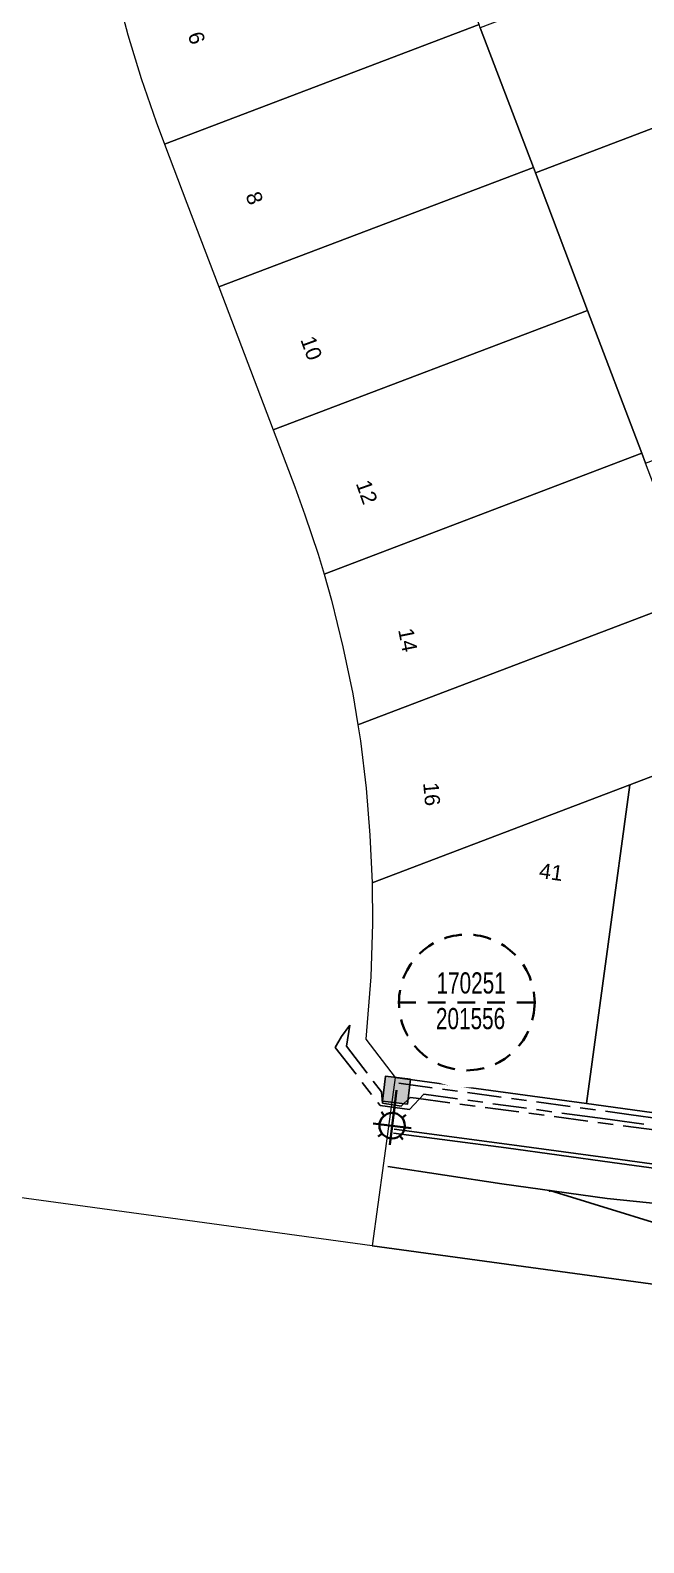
# Model space of a CAD drawing. Header units: metres. Extents: x 273044 to 274430, y 6094442 to 6095502.
# Drawn here: x 273389.3 to 273461.7, y 6095193.3 to 6095371.6 of the extents above; entities that cross this region are included whole.
import ezdxf
from ezdxf.enums import TextEntityAlignment as Align

# ---------------------------------------------------------------- set-up
doc = ezdxf.new("R2010")
doc.units = ezdxf.units.M
doc.linetypes.add('Cable Exist UG', pattern=[8.2, 4, -1.2, 1.8, -1.2])
doc.linetypes.add('Dash', pattern=[5, 3, -2])
doc.layers.get('0').update_dxf_attribs({"color": 6})
for name, color, linetype in [('_User_Kerbs', 7, 'Continuous'), ('Equip_SP_SL_EXT', 7, 'Continuous'), ('Mains_LV_EXT', 7, 'Continuous'), ('Mains_SL_EXT', 7, 'Continuous'), ('Notes_SL_MISC', 7, 'Continuous'), ('SupportsUG_SP_LV_SL_EXT', 7, 'Continuous'), ('Trench_SP_EXT', 7, 'Continuous')]:
    doc.layers.add(name, color=color, linetype=linetype)
doc.layers.add('Cadastre Land Parcels_SP_EXT', color=9, linetype='Continuous', lineweight=5)
doc.layers.add('Cadastre Roads_SP_EXT', color=9, linetype='Continuous', lineweight=5)
doc.styles.add('COLUMN_LABEL', font='arial.ttf')
doc.styles.add('iecARIAL', font='arial.ttf', dxfattribs={"height": 2})
doc.styles.add('POLE_LABEL', font='arial.ttf')
doc.styles.get("Standard").update_dxf_attribs({"font": 'arial.ttf'})

# ---------------------------------------------------------------- blocks, each defined once
blk = doc.blocks.new('COLUMN_EXT')
blk.add_hatch(color=256).paths.add_polyline_path([(-1.49, 1.48), (-1.49, -1.49), (1.48, -1.49), (1.48, 1.48)])
blk.add_lwpolyline([(-1.49, -1.49), (1.48, -1.49), (1.48, 1.48), (-1.49, 1.48)], close=True)
for tag, height, style, flags, p in [('ASSET_NUM', 2.5, 'COLUMN_LABEL', 8, (2, 2)), ('STRUCTURE_PLANT_NUMBER', 0.2, 'POLE_LABEL', 9, (1.81, 0.03)), ('STREET_CODE', 0.2, 'COLUMN_LABEL', 9, (1.81, -0.2))]:
    blk.add_attdef(tag, text='', height=height, dxfattribs=dict(style=style, flags=flags)).set_placement(p, align=Align.MIDDLE_LEFT)
at = {"flags": 9}
for tag, p in [('COLUMN_TYPE', (1.81, -0.4)), ('OWNED_BY', (1.81, -0.6)), ('STATE', (1.81, -0.8)), ('USAGE', (1.81, -1)), ('STREETNAME', (1.81, -1.6)), ('SUBURB', (1.81, -1.8)), ('LEGEND', (1.81, -1.2)), ('LOCATION', (1.81, -1.4)), ('NOTES', (1.81, -2))]:
    blk.add_attdef(tag, text='', height=0.2, dxfattribs=at).set_placement(p, align=Align.MIDDLE_LEFT)
at = {"flags": 1}
blk.add_attdef('Z', (1.81, -2.35), '', height=0.2, dxfattribs=at)
blk = doc.blocks.new('SL_LANTERN_EXT')
at = {"lineweight": 40}
for p, q in [((-1.46, 5.68), (-1.06, 5.28)), ((0, 1.97), (0, 6.47)), ((1.46, 5.68), (1.06, 5.28)), ((-2.25, 4.22), (2.25, 4.22)), ((-1.46, 2.76), (-1.06, 3.16)), ((0, 0), (0, 2.72)), ((1.46, 2.76), (1.06, 3.16))]:
    blk.add_line(p, q, dxfattribs=at)
blk.add_circle((0, 4.22), 1.5, dxfattribs=at)
at = {"style": 'iecARIAL', "flags": 8}
blk.add_attdef('ASSET_NUM', (1.5, 1.5), '', height=2.5, dxfattribs=at)
for tag, p, height, flags in [('OPERATING_VOLTAGE', (0.98, -1.65), 0.2, 9), ('ORIENTATION', (0.98, -1.85), 0.2, 9), ('CONSTRUCTED_VOLTAGE', (0.98, -0.65), 0.2, 9), ('CONTROL_TYPE', (0.98, -0.85), 0.2, 9), ('LANTERN_PURPOSE', (0.98, -1.05), 0.2, 9), ('LANTERN_TYPE', (0.98, -1.25), 0.2, 9), ('NO_PHASES', (0.98, -1.45), 0.2, 9), ('LNUMBER', (2.18, -3.25), 2.5, 8), ('OWNED_BY', (0.98, -2.05), 0.2, 9), ('STATE', (0.98, -2.25), 0.2, 9), ('USAGE', (0.98, -2.45), 0.2, 9), ('CEXIST', (0.98, -2.65), 0.2, 9), ('CNEW', (0.98, -2.85), 0.2, 9), ('CNUMBER', (0.98, -3.05), 0.2, 9), ('CREMOVE', (0.98, -3.25), 0.2, 9), ('CREPLACE', (0.98, -3.45), 0.2, 9), ('LKINGHEIGHT', (0.98, -3.65), 0.2, 9), ('LBRACKET', (0.98, -3.85), 0.2, 9), ('LBRACKETVOCAB', (0.98, -4.05), 0.2, 9), ('LCATEGORY', (0.98, -4.25), 0.2, 9), ('LCHARGE1', (0.98, -4.45), 0.2, 9), ('LCHARGE1PERCENT', (0.98, -4.65), 0.2, 9), ('LCHARGE2', (0.98, -4.85), 0.2, 9), ('LCHARGE2PERCENT', (0.98, -5.05), 0.2, 9), ('LCHARGE3', (0.98, -5.25), 0.2, 9), ('LCHARGE3PERCENT', (0.98, -5.45), 0.2, 9), ('LEXIST', (0.98, -5.65), 0.2, 9), ('LLAMP', (0.98, -5.85), 0.2, 9), ('LLAMPVOCAB', (0.98, -6.05), 0.2, 9), ('LMAST', (0.98, -6.25), 0.2, 9), ('LMASTVOCAB', (0.98, -6.45), 0.2, 9), ('LNEW', (0.98, -6.65), 0.2, 9), ('LANTNUMBER', (0.98, -6.85), 0.2, 9), ('LOUTREACH', (0.98, -7.25), 0.2, 9), ('LOUTREACHVOCAB', (0.98, -7.45), 0.2, 9), ('LRATECODE', (0.98, -7.65), 0.2, 9), ('LREMOVE', (0.98, -7.85), 0.2, 9), ('LREPLACE', (0.98, -8.05), 0.2, 9), ('LTYPE', (0.98, -8.25), 0.2, 9), ('LTYPEVOCAB', (0.98, -8.45), 0.2, 9), ('LEGEND', (0.98, -8.65), 0.2, 9), ('LOCATION', (0.98, -8.85), 0.2, 9), ('NOTES', (0.98, -9.05), 0.2, 9), ('STREETNAME', (0.98, -9.25), 0.2, 9), ('SUBURB', (0.98, -9.45), 0.2, 1)]:
    blk.add_attdef(tag, p, '', height=height, dxfattribs=dict(flags=flags))
blk = doc.blocks.new('SLANTERN_NUM_EXT')
blk.add_wipeout([(-0.31, 10), (-0.94, 9.96), (-1.57, 9.88), (-2.18, 9.76), (-2.79, 9.61), (-3.39, 9.41), (-3.97, 9.18), (-4.54, 8.91), (-5.09, 8.61), (-5.62, 8.27), (-6.13, 7.91), (-6.62, 7.5), (-7.07, 7.07), (-7.5, 6.62), (-7.91, 6.13), (-8.27, 5.62), (-8.61, 5.09), (-8.91, 4.54), (-9.18, 3.97), (-9.41, 3.39), (-9.61, 2.79), (-9.76, 2.18), (-9.88, 1.57), (-9.96, 0.94), (-10, 0.31), (-10, -0.31), (-9.96, -0.94), (-9.88, -1.57), (-9.76, -2.18), (-9.61, -2.79), (-9.41, -3.39), (-9.18, -3.97), (-8.91, -4.54), (-8.61, -5.09), (-8.27, -5.62), (-7.91, -6.13), (-7.5, -6.62), (-7.07, -7.07), (-6.62, -7.5), (-6.13, -7.91), (-5.62, -8.27), (-5.09, -8.61), (-4.54, -8.91), (-3.97, -9.18), (-3.39, -9.41), (-2.79, -9.61), (-2.18, -9.76), (-1.57, -9.88), (-0.94, -9.96), (-0.31, -10), (0.31, -10), (0.94, -9.96), (1.57, -9.88), (2.18, -9.76), (2.79, -9.61), (3.39, -9.41), (3.97, -9.18), (4.54, -8.91), (5.09, -8.61), (5.62, -8.27), (6.13, -7.91), (6.62, -7.5), (7.07, -7.07), (7.5, -6.62), (7.91, -6.13), (8.27, -5.62), (8.61, -5.09), (8.91, -4.54), (9.18, -3.97), (9.41, -3.39), (9.61, -2.79), (9.76, -2.18), (9.88, -1.57), (9.96, -0.94), (10, -0.31), (10, 0.31), (9.96, 0.94), (9.88, 1.57), (9.76, 2.18), (9.61, 2.79), (9.41, 3.39), (9.18, 3.97), (8.91, 4.54), (8.61, 5.09), (8.27, 5.62), (7.91, 6.13), (7.5, 6.62), (7.07, 7.07), (6.62, 7.5), (6.13, 7.91), (5.62, 8.27), (5.09, 8.61), (4.54, 8.91), (3.97, 9.18), (3.39, 9.41), (2.79, 9.61), (2.18, 9.76), (1.57, 9.88), (0.94, 9.96), (0.31, 10)])
at = {"linetype": 'Dash', "lineweight": 40, "ltscale": 0.7}
blk.add_line((8, 0), (-8, 0), dxfattribs=at)
blk.add_circle((0, 0), 8, dxfattribs=at)
at = {"lineweight": 40, "width": 0.7}
for tag, p in [('SNUMBER', (0.51, 1.05)), ('CNUMBER', (0.44, -3.15))]:
    blk.add_attdef(tag, text='', height=2.5, dxfattribs=at).set_placement(p, align=Align.CENTER)
at = {"lineweight": 40, "flags": 1}
blk.add_attdef('Z', (0, 0), '', height=0.2, dxfattribs=at)

msp = doc.modelspace()

# ---------------------------------------------------------------- linework, layer by layer
at = {"layer": '_User_Kerbs', "color": 251}
for points in [[(273432.18017, 6095241.62226), (273445.43102, 6095239.86191), (273457.95374, 6095238.15639), (273470.88884, 6095236.38666), (273470.5681, 6095234.45964), (273470.40707, 6095232.5932), (273457.34001, 6095233.89757), (273444.93184, 6095235.62386), (273431.48036, 6095237.67782)], [(273432.24578, 6095242.07329), (273445.52645, 6095240.30968), (273457.99571, 6095238.62761), (273470.95207, 6095236.84881)]]:
    msp.add_lwpolyline(points, dxfattribs=at)
at = {"layer": '_User_Kerbs', "color": 251, "flags": 128}
for points in [[(273450.5712, 6095234.83929), (273450.55051, 6095234.68812)], [(273469.9428, 6095228.88599), (273450.5712, 6095234.83929)]]:
    msp.add_lwpolyline(points, dxfattribs=at)
at = {"layer": 'Cadastre Land Parcels_SP_EXT', "linetype": 'Continuous'}
for points in [[(273442.24663, 6095372.23487), (273435.85665, 6095389.0481), (273398.39796, 6095380.758), (273399.45681, 6095376.22918), (273399.57385, 6095375.79635), (273400.85829, 6095371.02542), (273402.43061, 6095365.87474), (273404.172, 6095360.7859), (273405.17608, 6095358.14343), (273442.24663, 6095372.23487)], [(273485.36884, 6095368.61579), (273478.87048, 6095385.7199), (273442.39079, 6095371.85636), (273448.64889, 6095355.38507), (273448.88827, 6095354.75526), (273485.36884, 6095368.61579)], [(273448.64889, 6095355.38507), (273442.39079, 6095371.85636), (273442.24663, 6095372.23487), (273405.17608, 6095358.14343), (273407.82146, 6095351.18176), (273411.57224, 6095341.31245), (273448.64889, 6095355.38507)], [(273498.36452, 6095334.41455), (273496.83345, 6095338.4449), (273485.36884, 6095368.61579), (273448.88827, 6095354.75526), (273455.04417, 6095338.55311), (273461.43777, 6095321.72001), (273461.88253, 6095320.5511), (273498.36452, 6095334.41455)], [(273455.04417, 6095338.55311), (273448.88827, 6095354.75526), (273448.64889, 6095355.38507), (273411.57224, 6095341.31245), (273417.9692, 6095324.48049), (273455.04417, 6095338.55311)], [(273461.43777, 6095321.72001), (273455.04417, 6095338.55311), (273417.9692, 6095324.48049), (273420.52458, 6095317.75334), (273421.72157, 6095314.4838), (273423.26916, 6095309.82699), (273423.98191, 6095307.47867), (273461.43777, 6095321.72001)], [(273467.83456, 6095304.88902), (273461.88253, 6095320.5511), (273461.43777, 6095321.72001), (273423.98191, 6095307.47867), (273424.85155, 6095304.4069), (273426.19986, 6095298.9112), (273427.35172, 6095293.37478), (273427.97367, 6095289.73556), (273467.83456, 6095304.88902)], [(273460.02631, 6095282.6595), (273474.23063, 6095288.05804), (273474.13709, 6095288.30245), (273467.83456, 6095304.88902), (273427.97367, 6095289.73556), (273428.27223, 6095287.82157), (273428.93313, 6095282.27181), (273429.39291, 6095276.70208), (273429.65472, 6095271.11849), (273460.02631, 6095282.6595)], [(273481.37736, 6095269.24778), (273474.23063, 6095288.05804), (273460.02631, 6095282.6595), (273454.89718, 6095245.09667), (273471.74495, 6095242.79119), (273481.37736, 6095269.24778)], [(273460.02631, 6095282.6595), (273429.65472, 6095271.11849), (273429.68414, 6095266.27327), (273429.4876, 6095260.02833), (273428.89321, 6095252.69177), (273432.37069, 6095248.17992), (273454.89718, 6095245.09667), (273460.02631, 6095282.6595)]]:
    msp.add_lwpolyline(points, close=True, dxfattribs=at)
msp.add_lwpolyline([(273686.04616, 6095193.34621), (273429.66214, 6095228.34315), (273403.89278, 6095231.86038), (273179.03265, 6095262.55411)], dxfattribs=at)
at = {"layer": 'Cadastre Roads_SP_EXT', "linetype": 'Continuous'}
msp.add_lwpolyline([(273696.02505, 6095212.09458), (273682.41563, 6095213.9573), (273471.74497, 6095242.79125), (273454.8972, 6095245.09665), (273432.37067, 6095248.17993), (273430.99045, 6095238.07431), (273429.66207, 6095228.3431), (273686.04615, 6095193.34621), (273696.02505, 6095212.09458)], close=True, dxfattribs=at)
at = {"layer": 'Mains_LV_EXT', "linetype": 'Cable Exist UG'}
msp.add_lwpolyline([(273427.02828, 6095254.34818), (273426.61804, 6095251.86364), (273430.73795, 6095246.46171), (273430.88517, 6095245.15083), (273433.07459, 6095244.77379), (273434.14006, 6095245.82433), (273434.84034, 6095245.71864), (273473.62687, 6095240.5693)], dxfattribs=at)
at = {"layer": 'Mains_SL_EXT', "linetype": 'Cable Exist UG'}
msp.add_lwpolyline([(273427.02828, 6095254.34818), (273426.04781, 6095252.98083), (273426.04781, 6095252.98083), (273425.29748, 6095251.70507), (273430.58588, 6095244.86947), (273434.05464, 6095244.394), (273435.75291, 6095246.18486), (273435.75291, 6095246.18486), (273454.73418, 6095243.60489), (273457.68877, 6095243.20449), (273457.68877, 6095243.20449), (273471.33193, 6095241.40838)], dxfattribs=at)
at = {"layer": 'Trench_SP_EXT', "linetype": 'Cable Exist UG'}
msp.add_lwpolyline([(273432.77457, 6095247.49056), (273459.89564, 6095243.80791), (273478.75074, 6095241.2042)], dxfattribs=at)

# ---------------------------------------------------------------- block references
at = {"layer": 'Equip_SP_SL_EXT'}
ref = msp.add_blockref('SL_LANTERN_EXT', (273432.51555, 6095246.67285), dxfattribs=dict(at, rotation=173.0048944225114))
ref.add_attrib('ASSET_NUM', '170251', dxfattribs={"layer": '0', "height": 2.5, "rotation": 83.0062612, "style": 'iecARIAL'}).set_placement((273436.04328, 6095248.63606), align=Align.MIDDLE_LEFT)
at = {"layer": 'SupportsUG_SP_LV_SL_EXT'}
ref = msp.add_blockref('COLUMN_EXT', (273432.51551, 6095246.67282), dxfattribs=dict(at, rotation=353.0062610879758))
ref.add_attrib('ASSET_NUM', '201556', dxfattribs={"layer": '0', "height": 2.5, "rotation": 83.0062612, "style": 'COLUMN_LABEL'}).set_placement((273434.644, 6095249.37454), align=Align.TOP_LEFT)

# ---------------------------------------------------------------- texts
at = {"layer": 'Cadastre Land Parcels_SP_EXT'}
for s, rotation, p in [('6', 287.209778, (273407.89349, 6095371.06182)), ('8', 290.312134, (273414.69493, 6095352.13252)), ('10', 290.312897, (273421.16105, 6095335.11324)), ('12', 289.47818, (273427.69963, 6095318.16834)), ('14', 281.201416, (273432.70084, 6095300.91729)), ('16', 274.993805, (273435.65861, 6095282.87652)), ('41', 352.131714, (273449.24443, 6095271.68832))]:
    msp.add_text(s, height=1.8, rotation=rotation, dxfattribs=at).set_placement(p)

# ---------------------------------------------------------------- next in the draw order: block references
at = {"layer": 'Notes_SL_MISC'}
msp.add_blockref('SLANTERN_NUM_EXT', (273440.80393, 6095257.00928), dxfattribs=at).add_auto_attribs({'SNUMBER': '170251', 'CNUMBER': '201556'})

doc.saveas('drawing.dxf')
